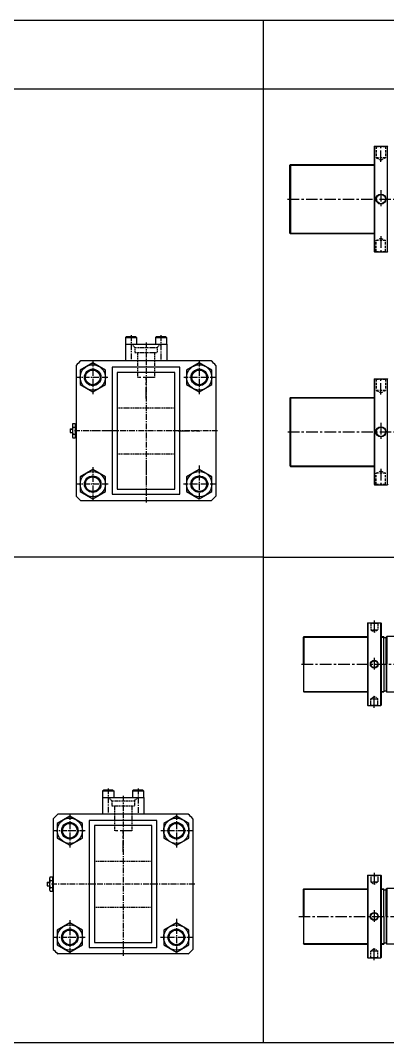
# Model space of a CAD drawing. Extents: x -819 to 10005, y 0 to 4179.
# Drawn here: x 5728 to 6527, y 0 to 2222 of the extents above; entities that cross this region are included whole.
import ezdxf

# ---------------------------------------------------------------- set-up
doc = ezdxf.new("R2010")
doc.units = 0
doc.header["$LTSCALE"] = 10
doc.header["$MEASUREMENT"] = 0
for name, pattern in [('CENTER', [2, 1.25, -0.25, 0.25, -0.25]), ('CENTERX2', [4, 2.5, -0.5, 0.5, -0.5]), ('HIDDEN', [0.375, 0.25, -0.125]), ('HIDDENX2', [0.75, 0.5, -0.25])]:
    doc.linetypes.add(name, pattern=pattern)
doc.layers.get('0').update_dxf_attribs({"linetype": 'CONTINUOUS'})
doc.layers.get('DEFPOINTS').update_dxf_attribs({"linetype": 'CONTINUOUS'})
for name, color, linetype in [('BOM-UDEF', 3, 'CONTINUOUS'), ('CEN', 1, 'CENTERX2'), ('DIM', 2, 'CONTINUOUS'), ('HID', 2, 'HIDDENX2'), ('ML', 7, 'CONTINUOUS')]:
    doc.layers.add(name, color=color, linetype=linetype)

msp = doc.modelspace()

# ---------------------------------------------------------------- linework, layer by layer
for p, q in [((10004.7, 2221.7), (0, 2221.7)), ((6256.2, 2221.7), (6256.2, 0)), ((10004.7, 2072.2), (0, 2072.2)), ((6256.2, 1055), (0, 1055)), ((6256.2, 1055), (8007.9, 1055)), ((0, 0), (10004.7, 0))]:
    msp.add_line(p, q)
at = {"color": 7, "linetype": 'Continuous'}
for p, q in [((5836.9, 1333.8), (5836.4, 1333.3)), ((5836.4, 1333.3), (5836.4, 1326.3)), ((5836.9, 1333.8), (5841.4, 1333.8)), ((5836.9, 1325.8), (5836.9, 1333.8)), ((5841.4, 1342.3), (5841.4, 1317.4)), ((5841.6, 1333.8), (5841.6, 1333.8)), ((5842.3, 1345.4), (5847.4, 1345.4)), ((5842.3, 1337.6), (5847.4, 1337.6)), ((5847.4, 1345.4), (5847.4, 1339.1)), ((5847.4, 1344.4), (5849.4, 1344.4)), ((5847.4, 1339.1), (5847.4, 1314.3)), ((5849.4, 1344.4), (5849.4, 1315.3)), ((5836.9, 1325.8), (5836.4, 1326.3)), ((5836.9, 1325.8), (5841.4, 1325.8)), ((5842.3, 1322.1), (5847.4, 1322.1)), ((5842.3, 1314.3), (5847.4, 1314.3)), ((5847.4, 1315.3), (5849.4, 1315.3)), ((5791.5, 356.9), (5791.5, 332.1)), ((5792.5, 360.1), (5797.5, 360.1)), ((5797.5, 360.1), (5797.5, 353.7)), ((5797.5, 359.1), (5799.5, 359.1)), ((5799.5, 359.1), (5799.5, 329.9)), ((5787, 348.5), (5786.5, 348)), ((5786.5, 348), (5786.5, 341)), ((5787, 340.5), (5786.5, 341)), ((5787, 348.5), (5791.5, 348.5)), ((5787, 340.5), (5787, 348.5)), ((5787, 340.5), (5791.5, 340.5)), ((5791.7, 348.5), (5791.7, 348.5)), ((5792.5, 352.3), (5797.5, 352.3)), ((5792.5, 336.7), (5797.5, 336.7)), ((5797.5, 353.7), (5797.5, 328.9)), ((5792.5, 328.9), (5797.5, 328.9)), ((5797.5, 329.9), (5799.5, 329.9))]:
    msp.add_line(p, q, dxfattribs=at)
for centre, radius, start, end in [((5847, 1342.3), 5.62, 145.6158, 180), ((5849.6, 1341.5), 8.22, 151.7006, 208.2994), ((5872.7, 1329.9), 31.3, 165.6172, 180.0141), ((5872.7, 1329.8), 31.3, 179.9859, 194.3828), ((5849.6, 1318.2), 8.22, 151.7006, 208.2994), ((5797.1, 356.9), 5.62, 145.6158, 180), ((5799.7, 356.2), 8.22, 151.7006, 208.2994), ((5822.8, 344.5), 31.3, 165.6172, 180.0141), ((5822.8, 344.5), 31.3, 179.9859, 194.3828), ((5799.7, 332.8), 8.22, 151.7006, 208.2994)]:
    msp.add_arc(centre, radius, start, end, dxfattribs=at)
at = {"layer": 'BOM-UDEF', "color": 0}
for p, q in [((6074.9, 1467.8), (5927.9, 1467.8)), ((5927.9, 1467.8), (5927.9, 1191.8)), ((6074.9, 1191.8), (6074.9, 1467.8)), ((5938.9, 1456.8), (5938.9, 1202.8)), ((6063.9, 1456.8), (5938.9, 1456.8)), ((6063.9, 1202.8), (6063.9, 1456.8)), ((5938.9, 1202.8), (6063.9, 1202.8)), ((5927.9, 1191.8), (6074.9, 1191.8)), ((6025, 482.5), (5878, 482.5)), ((5878, 482.5), (5878, 206.5)), ((5889, 471.5), (5889, 217.5)), ((6014, 471.5), (5889, 471.5)), ((6014, 217.5), (6014, 471.5)), ((6025, 206.5), (6025, 482.5)), ((5878, 206.5), (6025, 206.5)), ((5889, 217.5), (6014, 217.5))]:
    msp.add_line(p, q, dxfattribs=at)
at = {"layer": 'CEN'}
for p, q in [((6512.9, 1914.3), (6512.9, 1952.4)), ((6512.9, 1852.8), (6512.9, 1813.7)), ((6309.8, 1833.3), (7517.3, 1833.3)), ((6512.9, 1752.6), (6512.9, 1714.4)), ((6512.9, 1408.4), (6512.9, 1446.6)), ((6512.9, 1347), (6512.9, 1307.9)), ((6310.3, 1327.4), (7517.3, 1327.4)), ((6512.9, 1246.7), (6512.9, 1208.6)), ((6498.4, 917.3), (6498.4, 888.9)), ((6340.1, 822.4), (7502, 822.4)), ((6498.4, 835.9), (6498.4, 808.9)), ((6498.4, 727.6), (6498.4, 756)), ((6498.4, 369.1), (6498.4, 340.7)), ((6333.8, 274.2), (7506, 274.2)), ((6498.4, 287.7), (6498.4, 260.7)), ((6498.4, 179.3), (6498.4, 207.8))]:
    msp.add_line(p, q, dxfattribs=at)
at = {"layer": 'DEFPOINTS', "color": 0, "linetype": 'ByBlock'}
for p in [(6524, 763.9), (6524, 215.7)]:
    msp.add_point(p, dxfattribs=at)
at = {"layer": 'DIM'}
for p, q in [((6314.8, 1907.3), (6497.9, 1907.3)), ((6314.8, 1759.3), (6497.9, 1759.3))]:
    msp.add_line(p, q, dxfattribs=at)
at = {"layer": 'HID'}
for p, q in [((6501.9, 1948.4), (6502.9, 1947.4)), ((6501.9, 1948.4), (6502.9, 1947.4)), ((6502.9, 1947.4), (6522.9, 1947.4)), ((6502.9, 1947.4), (6502.9, 1923.4)), ((6523.9, 1948.4), (6522.9, 1947.4)), ((6522.9, 1947.4), (6522.9, 1923.4)), ((6502.9, 1923.4), (6512.9, 1918.3)), ((6522.9, 1923.4), (6502.9, 1923.4)), ((6512.9, 1918.3), (6522.9, 1923.4)), ((6502.9, 1743.4), (6512.9, 1748.6)), ((6502.9, 1719.4), (6502.9, 1743.4)), ((6522.9, 1743.4), (6502.9, 1743.4)), ((6512.9, 1748.6), (6522.9, 1743.4)), ((6522.9, 1719.4), (6522.9, 1743.4)), ((6501.9, 1718.4), (6502.9, 1719.4)), ((6501.9, 1718.4), (6502.9, 1719.4)), ((6502.9, 1719.4), (6522.9, 1719.4)), ((6523.9, 1718.4), (6522.9, 1719.4)), ((6501.9, 1442.6), (6502.9, 1441.6)), ((6501.9, 1442.6), (6502.9, 1441.6)), ((6502.9, 1441.6), (6522.9, 1441.6)), ((6502.9, 1441.6), (6502.9, 1417.6)), ((6523.9, 1442.6), (6522.9, 1441.6)), ((6522.9, 1441.6), (6522.9, 1417.6)), ((6502.9, 1417.6), (6512.9, 1412.4)), ((6522.9, 1417.6), (6502.9, 1417.6)), ((6512.9, 1412.4), (6522.9, 1417.6)), ((6502.9, 1237.6), (6512.9, 1242.7)), ((6502.9, 1213.6), (6502.9, 1237.6)), ((6522.9, 1237.6), (6502.9, 1237.6)), ((6512.9, 1242.7), (6522.9, 1237.6)), ((6522.9, 1213.6), (6522.9, 1237.6)), ((6501.9, 1212.6), (6502.9, 1213.6)), ((6501.9, 1212.6), (6502.9, 1213.6)), ((6502.9, 1213.6), (6522.9, 1213.6)), ((6523.9, 1212.6), (6522.9, 1213.6))]:
    msp.add_line(p, q, dxfattribs=at)
at = {"layer": 'ML'}
for p, q in [((6497.9, 1947.4), (6498.9, 1948.4)), ((6497.9, 1947.4), (6497.9, 1719.4)), ((6498.9, 1948.4), (6498.9, 1718.4)), ((6498.9, 1948.4), (6526.9, 1948.4)), ((6526.9, 1718.4), (6526.9, 1948.4)), ((6527.9, 1947.4), (6526.9, 1948.4)), ((6497.9, 1922.4), (6497.9, 1719.4)), ((6313.8, 1906.3), (6315.8, 1908.3)), ((6313.8, 1906.3), (6313.8, 1760.3)), ((6315.8, 1908.3), (6497.9, 1908.3)), ((6315.8, 1908.3), (6315.8, 1758.3)), ((6313.8, 1760.3), (6315.8, 1758.3)), ((6315.8, 1758.3), (6497.9, 1758.3)), ((6497.9, 1719.4), (6498.9, 1718.4)), ((6498.9, 1718.4), (6526.9, 1718.4)), ((6498.9, 1718.4), (6526.9, 1718.4)), ((6527.9, 1719.4), (6526.9, 1718.4)), ((5956.9, 1532.3), (5958.4, 1533.8)), ((5979.4, 1533.8), (5958.4, 1533.8)), ((5979.4, 1533.8), (5980.9, 1532.3)), ((6021.9, 1532.3), (6023.4, 1533.8)), ((6044.4, 1533.8), (6023.4, 1533.8)), ((6044.4, 1533.8), (6045.9, 1532.3)), ((5956.4, 1517.8), (5956.4, 1481.8)), ((5956.4, 1517.8), (6046.4, 1517.8)), ((5956.9, 1532.3), (5980.9, 1532.3)), ((5956.9, 1532.3), (5956.9, 1517.8)), ((5980.9, 1532.3), (5980.9, 1517.8)), ((6021.9, 1532.3), (6045.9, 1532.3)), ((6021.9, 1532.3), (6021.9, 1517.8)), ((6045.9, 1532.3), (6045.9, 1517.8)), ((6046.4, 1517.8), (6046.4, 1481.8)), ((5849.4, 1471.8), (5849.4, 1187.9)), ((6143.3, 1481.8), (5859.4, 1481.8)), ((6153.4, 1471.8), (6153.4, 1187.9)), ((6497.9, 1441.6), (6498.9, 1442.6)), ((6497.9, 1441.6), (6497.9, 1213.6)), ((6498.9, 1442.6), (6498.9, 1212.6)), ((6498.9, 1442.6), (6526.9, 1442.6)), ((6526.9, 1212.6), (6526.9, 1442.6)), ((6527.9, 1441.6), (6526.9, 1442.6)), ((6314.3, 1400.4), (6316.3, 1402.4)), ((6314.3, 1400.4), (6314.3, 1254.4)), ((6316.3, 1402.4), (6497.9, 1402.4)), ((6316.3, 1402.4), (6316.3, 1252.4)), ((6497.9, 1416.6), (6497.9, 1213.6)), ((6314.3, 1254.4), (6316.3, 1252.4)), ((6316.3, 1252.4), (6497.9, 1252.4)), ((6497.9, 1213.6), (6498.9, 1212.6)), ((6498.9, 1212.6), (6526.9, 1212.6)), ((6498.9, 1212.6), (6526.9, 1212.6)), ((6527.9, 1213.6), (6526.9, 1212.6)), ((6143.3, 1177.8), (5859.4, 1177.8)), ((6483.4, 911.4), (6484.4, 912.4)), ((6483.4, 911.4), (6483.4, 733.4)), ((6484.4, 912.4), (6512.4, 912.4)), ((6484.4, 912.4), (6484.4, 732.4)), ((6513.4, 911.4), (6512.4, 912.4)), ((6512.4, 732.4), (6512.4, 912.4)), ((6513.4, 911.4), (6513.4, 733.4)), ((6345, 882.4), (6344, 881.4)), ((6344, 822.4), (6344, 881.4)), ((6344, 822.4), (6344, 880.9)), ((6345, 882.4), (6483.4, 882.4)), ((6345, 882.4), (6345, 822.4)), ((6513.4, 882.4), (6519, 882.4)), ((6519, 822.4), (6519, 882.4)), ((6519, 880.2), (6524, 880.2)), ((6524, 880.9), (6526, 882.9)), ((6524, 822.4), (6524, 880.9)), ((6549, 882.9), (6526, 882.9)), ((6526, 882.9), (6526, 822.4)), ((6344, 822.4), (6344, 763.4)), ((6345, 762.4), (6345, 822.4)), ((6519, 822.4), (6519, 762.4)), ((6524, 822.4), (6524, 763.9)), ((6526, 761.9), (6526, 822.4)), ((6345, 762.4), (6344, 763.4)), ((6345, 762.4), (6483.4, 762.4)), ((6513.4, 762.4), (6519, 762.4)), ((6519, 764.7), (6524, 764.7)), ((6524, 763.9), (6526, 761.9)), ((6549, 761.9), (6526, 761.9)), ((6483.4, 733.4), (6484.4, 732.4)), ((6513.4, 733.4), (6512.4, 732.4)), ((6484.4, 732.4), (6512.4, 732.4)), ((5907, 547), (5908.5, 548.5)), ((5907, 547), (5931, 547)), ((5907, 547), (5907, 532.5)), ((5929.5, 548.5), (5908.5, 548.5)), ((5929.5, 548.5), (5931, 547)), ((5931, 547), (5931, 532.5)), ((5972, 547), (5973.5, 548.5)), ((5972, 547), (5996, 547)), ((5972, 547), (5972, 532.5)), ((5994.5, 548.5), (5973.5, 548.5)), ((5994.5, 548.5), (5996, 547)), ((5996, 547), (5996, 532.5)), ((5906.5, 532.5), (5906.5, 496.5)), ((5906.5, 532.5), (5996.5, 532.5)), ((5996.5, 532.5), (5996.5, 496.5)), ((6093.4, 496.5), (5809.5, 496.5)), ((5799.5, 486.4), (5799.5, 202.5)), ((6103.5, 486.4), (6103.5, 202.5)), ((6483.4, 363.2), (6484.4, 364.2)), ((6483.4, 363.2), (6483.4, 185.2)), ((6484.4, 364.2), (6512.4, 364.2)), ((6484.4, 364.2), (6484.4, 184.2)), ((6513.4, 363.2), (6512.4, 364.2)), ((6512.4, 184.2), (6512.4, 364.2)), ((6513.4, 363.2), (6513.4, 185.2)), ((6345, 334.2), (6344, 333.2)), ((6345, 334.2), (6483.4, 334.2)), ((6345, 334.2), (6345, 274.2)), ((6513.4, 334.2), (6519, 334.2)), ((6519, 274.2), (6519, 334.2)), ((6524, 332.7), (6526, 334.7)), ((6549, 334.7), (6526, 334.7)), ((6526, 334.7), (6526, 274.2)), ((6344, 274.2), (6344, 333.2)), ((6344, 274.2), (6344, 332.7)), ((6519, 332), (6524, 332)), ((6524, 274.2), (6524, 332.7)), ((6344, 274.2), (6344, 215.2)), ((6345, 214.2), (6345, 274.2)), ((6519, 274.2), (6519, 214.2)), ((6524, 274.2), (6524, 215.7)), ((6526, 213.7), (6526, 274.2)), ((6345, 214.2), (6344, 215.2)), ((6345, 214.2), (6483.4, 214.2)), ((6513.4, 214.2), (6519, 214.2)), ((6519, 216.5), (6524, 216.5)), ((6524, 215.7), (6526, 213.7)), ((6549, 213.7), (6526, 213.7)), ((6093.4, 192.5), (5809.5, 192.5)), ((6483.4, 185.2), (6484.4, 184.2)), ((6484.4, 184.2), (6512.4, 184.2)), ((6513.4, 185.2), (6512.4, 184.2))]:
    msp.add_line(p, q, dxfattribs=at)
at = {"layer": 'ML', "color": 1, "linetype": 'CENTER'}
for p, q in [((5968.9, 1537.8), (5968.9, 1481.8)), ((6033.9, 1537.4), (6033.9, 1481.8)), ((6001.4, 1521.8), (6001.4, 1477.8)), ((5885.4, 1481.8), (5885.4, 1407.1)), ((6001.4, 1485.8), (6001.4, 1173.8)), ((6117.4, 1481.8), (6117.4, 1406.9)), ((5918.6, 1445.8), (5849.4, 1445.8)), ((6153.4, 1445.8), (6083.8, 1445.8)), ((6157.4, 1329.8), (5845.4, 1329.8)), ((5885.4, 1251), (5885.4, 1177.8)), ((6117.4, 1254.1), (6117.4, 1177.8)), ((5918.8, 1213.8), (5849.4, 1213.8)), ((6153.4, 1213.8), (6082.9, 1213.8)), ((5919, 552.5), (5919, 496.5)), ((5951.5, 536.5), (5951.5, 492.5)), ((5984, 552), (5984, 496.5)), ((5835.5, 496.5), (5835.5, 421.8)), ((5951.5, 500.5), (5951.5, 188.5)), ((6067.5, 496.5), (6067.5, 421.6)), ((5868.8, 460.5), (5799.5, 460.5)), ((6103.5, 460.5), (6033.9, 460.5)), ((6107.5, 344.5), (5795.5, 344.5)), ((6067.5, 268.7), (6067.5, 192.5)), ((5835.5, 265.7), (5835.5, 192.5)), ((5868.9, 228.5), (5799.5, 228.5)), ((6103.5, 228.5), (6033, 228.5))]:
    msp.add_line(p, q, dxfattribs=at)
at = {"layer": 'ML', "color": 2, "linetype": 'HIDDEN'}
for p, q in [((5976.8, 1510.9), (5969.9, 1517.8)), ((5976.8, 1510.9), (5976.8, 1499.8)), ((5976.8, 1510.9), (6025.9, 1510.9)), ((6025.9, 1510.9), (6032.9, 1517.8)), ((6025.9, 1510.9), (6025.9, 1499.8)), ((5976.8, 1499.8), (6025.9, 1499.8)), ((5982.6, 1499.8), (5982.6, 1445.8)), ((6020.1, 1499.8), (6020.1, 1445.8)), ((5938.9, 1379.8), (6063.9, 1379.8)), ((5938.9, 1279.8), (6063.9, 1279.8)), ((6489.9, 912.4), (6490.9, 911.4)), ((6490.9, 911.4), (6490.9, 897.4)), ((6490.9, 911.4), (6505.9, 911.4)), ((6506.9, 912.4), (6505.9, 911.4)), ((6505.9, 911.4), (6505.9, 897.4)), ((6490.9, 897.4), (6498.4, 892.3)), ((6490.9, 897.4), (6505.9, 897.4)), ((6498.4, 892.3), (6505.9, 897.4)), ((6489.9, 732.4), (6490.9, 733.4)), ((6490.9, 747.4), (6498.4, 752.6)), ((6490.9, 733.4), (6490.9, 747.4)), ((6490.9, 747.4), (6505.9, 747.4)), ((6490.9, 733.4), (6505.9, 733.4)), ((6498.4, 752.6), (6505.9, 747.4)), ((6505.9, 733.4), (6505.9, 747.4)), ((6506.9, 732.4), (6505.9, 733.4)), ((5926.9, 525.5), (5920, 532.5)), ((5926.9, 525.5), (5926.9, 514.5)), ((5926.9, 525.5), (5976, 525.5)), ((5926.9, 514.5), (5976, 514.5)), ((5932.7, 514.5), (5932.7, 460.5)), ((5970.2, 514.5), (5970.2, 460.5)), ((5976, 525.5), (5983, 532.5)), ((5976, 525.5), (5976, 514.5)), ((5889, 394.5), (6014, 394.5)), ((6489.9, 364.2), (6490.9, 363.2)), ((6490.9, 363.2), (6490.9, 349.2)), ((6490.9, 363.2), (6505.9, 363.2)), ((6506.9, 364.2), (6505.9, 363.2)), ((6505.9, 363.2), (6505.9, 349.2)), ((6490.9, 349.2), (6498.4, 344.1)), ((6490.9, 349.2), (6505.9, 349.2)), ((6498.4, 344.1), (6505.9, 349.2)), ((5889, 294.5), (6014, 294.5)), ((6490.9, 199.2), (6498.4, 204.4)), ((6498.4, 204.4), (6505.9, 199.2)), ((6489.9, 184.2), (6490.9, 185.2)), ((6490.9, 185.2), (6490.9, 199.2)), ((6490.9, 199.2), (6505.9, 199.2)), ((6490.9, 185.2), (6505.9, 185.2)), ((6505.9, 185.2), (6505.9, 199.2)), ((6506.9, 184.2), (6505.9, 185.2))]:
    msp.add_line(p, q, dxfattribs=at)
at = {"layer": 'ML', "color": 1, "linetype": 'CENTERX2'}
for p, q in [((6020.1, 1445.8), (5982.6, 1445.8)), ((6001.4, 1399.8), (6001.4, 1447.3)), ((6001.4, 1399.8), (6001.4, 1447.3)), ((5931.4, 1329.8), (5883.9, 1329.8)), ((5931.4, 1329.8), (5883.9, 1329.8)), ((6071.4, 1329.8), (6118.9, 1329.8)), ((6071.4, 1329.8), (6118.9, 1329.8)), ((6001.4, 1259.8), (6001.4, 1212.3)), ((6001.4, 1259.8), (6001.4, 1212.3)), ((5970.2, 460.5), (5932.7, 460.5)), ((5951.5, 414.5), (5951.5, 462)), ((5951.5, 414.5), (5951.5, 462))]:
    msp.add_line(p, q, dxfattribs=at)
at = {"layer": 'ML', "color": 2}
for p, q in [((6315.3, 1401.4), (6497.9, 1401.4)), ((5836.4, 1333.3), (5841.4, 1333.3)), ((5841.6, 1333.3), (5841.6, 1333.3)), ((5836.4, 1326.3), (5841.4, 1326.3)), ((6315.3, 1253.4), (6497.9, 1253.4)), ((6344, 881.4), (6483.4, 881.4)), ((6513.4, 881.4), (6519, 881.4)), ((6344, 763.4), (6483.4, 763.4)), ((6513.4, 763.4), (6519, 763.4)), ((5786.5, 348), (5791.5, 348)), ((5786.5, 341), (5791.5, 341)), ((5791.7, 348), (5791.7, 348)), ((6344, 333.2), (6483.4, 333.2)), ((6513.4, 333.2), (6519, 333.2)), ((6344, 215.2), (6483.4, 215.2)), ((6513.4, 215.2), (6519, 215.2))]:
    msp.add_line(p, q, dxfattribs=at)
at = {"layer": 'ML'}
for points in [[(5912.9, 1461.7), (5885.4, 1477.6), (5857.9, 1461.7), (5857.9, 1430), (5885.4, 1414.1), (5912.9, 1430)], [(6144.9, 1461.7), (6117.4, 1477.6), (6089.9, 1461.7), (6089.9, 1430), (6117.4, 1414.1), (6144.9, 1430)], [(5912.9, 1229.7), (5885.4, 1245.6), (5857.9, 1229.7), (5857.9, 1198), (5885.4, 1182.1), (5912.9, 1198)], [(6144.9, 1229.7), (6117.4, 1245.6), (6089.9, 1229.7), (6089.9, 1198), (6117.4, 1182.1), (6144.9, 1198)], [(5863, 476.4), (5835.5, 492.2), (5808, 476.4), (5808, 444.6), (5835.5, 428.7), (5863, 444.6)], [(6095, 476.4), (6067.5, 492.2), (6040, 476.4), (6040, 444.6), (6067.5, 428.7), (6095, 444.6)], [(5863, 244.4), (5835.5, 260.2), (5808, 244.4), (5808, 212.6), (5835.5, 196.7), (5863, 212.6)], [(6095, 244.4), (6067.5, 260.2), (6040, 244.4), (6040, 212.6), (6067.5, 196.7), (6095, 212.6)]]:
    msp.add_lwpolyline(points, close=True, dxfattribs=at)
for centre, radius in [((6512.9, 1833.4), 11), ((6512.9, 1833.4), 10), ((5885.4, 1445.8), 27.5), ((6117.4, 1445.8), 27.5), ((5885.4, 1445.8), 18), ((6117.4, 1445.8), 18), ((6512.9, 1327.6), 11), ((6512.9, 1327.6), 10), ((5885.4, 1213.8), 27.5), ((5885.4, 1213.8), 18), ((6117.4, 1213.8), 27.5), ((6117.4, 1213.8), 18), ((6498.4, 822.4), 8.5), ((6498.4, 822.4), 7.5), ((5835.5, 460.5), 27.5), ((5835.5, 460.5), 18), ((6067.5, 460.5), 27.5), ((6067.5, 460.5), 18), ((6498.4, 274.2), 8.5), ((6498.4, 274.2), 7.5), ((5835.5, 228.5), 27.5), ((5835.5, 228.5), 18), ((6067.5, 228.5), 27.5), ((6067.5, 228.5), 18)]:
    msp.add_circle(centre, radius, dxfattribs=at)
at = {"layer": 'ML', "color": 2}
for centre in [(5885.4, 1445.8), (6117.4, 1445.8), (5885.4, 1213.8), (6117.4, 1213.8), (5835.5, 460.5), (6067.5, 460.5), (5835.5, 228.5), (6067.5, 228.5)]:
    msp.add_circle(centre, 16, dxfattribs=at)
at = {"layer": 'ML'}
for centre, start, end in [((6001.4, 1329.8), 133.0374, 136.9626), ((6001.4, 1329.8), 43.0374, 46.9626), ((6001.4, 1329.8), 223.0374, 226.9626), ((6001.4, 1329.8), 313.0374, 316.9626), ((5951.5, 344.5), 133.0374, 136.9626), ((5951.5, 344.5), 43.0374, 46.9626), ((5951.5, 344.5), 223.0374, 226.9626), ((5951.5, 344.5), 313.0374, 316.9626)]:
    msp.add_arc(centre, 208, start, end, dxfattribs=at)

doc.saveas('drawing.dxf')
